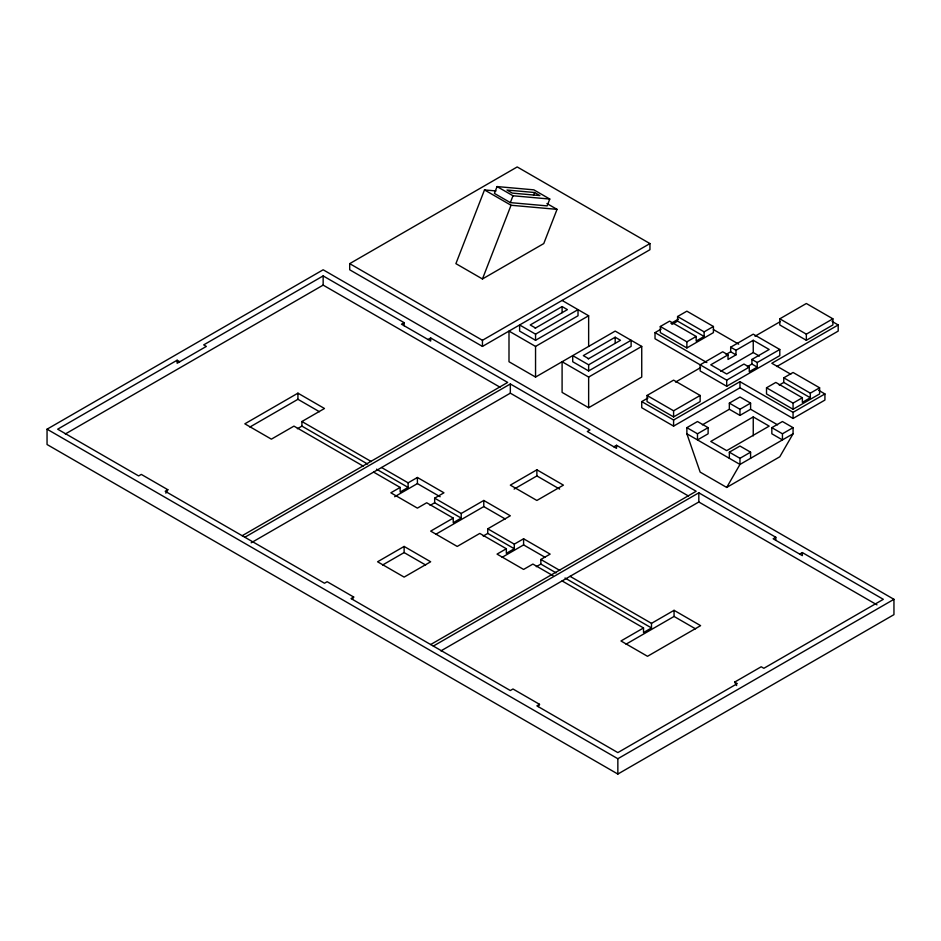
<?xml version="1.0" encoding="UTF-8"?>
<svg xmlns="http://www.w3.org/2000/svg" width="941" height="941" viewBox="0 0 941 941"><rect width="100%" height="100%" fill="white"/><g stroke="black" fill="none" stroke-linecap="round" stroke-linejoin="round"><path stroke-width="1.41" d="M496.001 190.952L484.497 189.929L455.903 263.645L482.451 278.971L543.757 243.578L557.037 209.361L546.921 203.527M497.06 186.565L494.413 193.411L510.34 202.609L547.121 205.891L549.779 199.045L533.853 189.847L497.06 186.565L512.998 195.763L549.779 199.045M510.34 202.609L512.998 195.763M482.451 278.971L511.045 205.256L557.037 209.361M533.5 195.246L534.559 192.505L539.875 195.575L512.28 193.105L506.976 190.035L534.559 192.505M165.851 493.178L167.851 489.732L141.303 474.405L138.645 475.934L57.672 429.19L177.143 360.215L179.79 361.744M352.357 599.323L353.687 597.029L327.139 581.703L324.48 583.232L165.193 491.261L167.851 489.732M538.193 706.62L539.522 704.315L512.974 688.988L510.328 690.529L351.028 598.558L353.687 597.029M708.114 427.649L697.493 433.789L697.493 439.918L708.114 433.789L708.114 427.649L697.493 421.521L686.871 427.649L686.871 433.789L700.151 472.1L726.699 487.438L739.967 464.442L739.967 458.314L729.346 452.174L729.346 458.314M771.832 427.649L782.442 433.789L782.442 439.918L771.832 433.789L771.832 427.649L782.442 421.521L793.063 427.649L793.063 433.789L779.795 456.773L726.699 487.438M47.05 429.19L323.151 269.785L893.95 599.323L893.95 614.649L617.849 774.055L47.05 444.517L47.05 429.19L617.849 758.728L893.95 599.323M404.124 325.727L404.124 322.657L323.151 275.913L203.691 344.888L206.338 346.417L177.143 363.273L177.143 360.215M349.699 263.645L517.209 166.945L649.949 243.578L649.949 249.706L482.451 346.417L349.699 269.785L349.699 263.645L482.451 340.289L649.949 243.578M65.294 433.989L323.151 285.111L500.036 387.221M404.124 322.657L401.478 324.198L430.672 341.054L430.672 337.984L428.026 339.525M367.66 464.078L301.92 426.12L301.92 421.521L324.48 408.5L297.932 393.162L244.836 423.826L271.384 439.153L293.957 426.12L363.367 466.195M249.894 427.038L297.932 399.302L319.422 411.711M297.368 428.755L301.92 426.12M535.135 328.256L567.399 309.636L562.095 306.566L530.23 324.963L535.547 328.021M535.547 334.161L578.021 309.636L578.021 315.764L535.547 340.289L519.62 331.091L519.62 324.963L535.547 334.161L535.547 340.289M641.738 346.417L588.643 377.07L562.095 361.744L562.095 392.397L588.643 407.724L641.738 377.07L641.738 346.417L615.191 331.091L535.547 377.07L508.999 361.744L508.999 331.091L535.547 346.417L588.643 315.764L588.643 346.417M242.178 535.711L507.67 382.434L430.672 337.984M244.836 537.252L510.328 383.975L589.972 429.955L587.313 431.484L616.52 448.351L616.52 445.281L613.861 446.81M251.153 542.804L510.328 393.162L688.53 496.048M588.231 358.921L620.495 340.289L615.191 337.219L583.326 355.616L588.643 358.674M588.643 364.814L631.117 340.289L631.117 346.417L588.643 370.942L572.716 361.744L572.716 355.616L588.643 364.814L588.643 370.942M677.579 316.529L686.871 311.165L713.419 326.492L713.419 332.62L686.871 347.947L660.323 332.62L660.323 326.492L669.616 321.128L696.164 336.455L696.164 341.054L704.127 336.455L704.127 331.855L677.579 316.529L677.579 321.128L704.127 336.455M757.223 367.108L751.918 364.049L751.918 359.45L769.173 349.487L753.247 340.289L735.991 350.252L735.991 354.851L728.016 359.45L728.016 354.851L722.712 351.781L700.151 364.814L700.151 370.942L726.699 386.269L779.795 355.616L779.795 349.487L757.223 362.508L757.223 367.108L749.259 371.707L749.259 367.108L726.699 380.14L655.018 338.748L655.018 332.62L661.135 329.091M670.945 323.422L678.296 319.187M671.886 324.41L677.579 321.128M381.564 467.512L408.112 482.839L408.112 487.438L400.148 492.025L400.148 487.438L390.856 492.802L417.404 508.128L426.696 502.765L453.244 518.091L453.244 522.69L461.208 518.091L461.208 513.492L434.66 498.165L434.66 502.765L461.208 518.091M408.112 482.839L417.404 477.475L443.952 492.802L434.66 498.165M394.644 496.742L417.404 483.603L440.165 496.742M660.323 326.492L686.871 341.818L696.164 336.455M704.127 331.855L713.419 326.492M430.108 505.388L434.66 502.765M647.043 395.467L673.591 380.14L700.151 395.467L700.151 401.595L673.591 416.922L647.043 401.595L647.043 395.467L673.591 410.794L700.151 395.467M735.991 354.851L730.675 351.781L730.675 347.182L753.247 334.161L779.795 349.487M779.795 318.823L806.343 303.496L832.891 318.823L832.891 324.963L806.343 340.289L779.795 324.963L779.795 318.823L806.343 334.161L832.891 318.823M818.599 390.28L824.928 393.938L824.928 400.066L793.063 418.463L739.967 387.798L673.591 426.12L641.738 407.724L641.738 401.595L647.996 397.984M675.556 382.081L700.598 367.613M755 336.208L780.042 321.751M726.123 354.404L730.675 351.781M728.016 354.851L710.761 364.814L726.699 374.012L743.955 364.049L749.259 367.108M404.124 546.439L377.576 561.777L404.124 577.104L430.672 561.777L404.124 546.439L404.124 552.579L382.634 564.988M453.244 518.091L430.672 531.112L457.22 546.439L479.792 533.418L506.34 548.744L506.34 553.343L514.304 548.744L514.304 544.145L487.756 528.818L487.756 533.418L514.304 548.744M461.208 513.492L483.78 500.459L510.328 515.786L487.756 528.818M536.876 469.806L510.328 485.133L536.876 500.459L563.424 485.133L536.876 469.806L536.876 475.934L514.115 489.073M435.73 534.323L483.78 506.587L505.27 518.997M720.759 371.307L753.247 352.546L759.363 356.086M747.366 366.672L751.918 364.049M641.738 401.595L673.591 419.992L739.967 381.67L793.063 412.323L824.928 393.938M776.831 366.52L838.196 331.091L838.196 324.963L771.832 363.273L790.793 374.224M483.204 536.041L487.756 533.418M702.386 424.826L729.346 409.264L729.346 403.124L739.967 396.996L750.589 403.124L750.589 409.264L777.548 424.826M783.771 377.835L793.063 372.471L819.611 387.798L819.611 393.938L793.063 409.264L766.515 393.938L766.515 387.798L775.807 382.434L802.355 397.761L802.355 402.36L810.319 397.761L810.319 393.162L783.771 377.835L783.771 382.434L810.319 397.761M779.219 385.069L783.771 382.434M729.346 403.124L739.967 409.264L750.589 403.124M506.34 548.744L497.048 554.108L523.596 569.434L532.888 564.071L553.12 575.751M514.304 544.145L523.596 538.781L550.144 554.108L540.852 559.472L540.852 564.071L556.119 572.881M729.346 409.264L739.967 415.393L750.589 409.264M502.106 557.319L523.596 544.91L545.086 557.319M753.247 416.922L710.761 441.447L726.699 450.645L769.173 426.12L753.247 416.922L753.247 435.906M766.515 387.798L793.063 403.124L802.355 397.761M810.319 393.162L819.611 387.798M729.346 452.174L739.967 446.046L750.589 452.174L750.589 458.314M536.299 566.694L540.852 564.071M739.967 458.314L750.589 452.174M782.442 433.789L793.063 427.649M793.063 433.789L739.967 464.442L686.871 433.789M430.672 644.538L696.164 491.261L616.52 445.281M433.33 646.079L698.822 492.802L775.807 537.252L775.807 540.31M440.906 650.901L698.822 501.988L876.965 604.851M775.807 537.252L773.149 538.781L802.355 555.637L802.355 552.579L799.697 554.108M651.49 623.354L651.49 627.953L643.526 632.552L643.526 627.953L620.966 640.974L647.514 656.3L700.61 625.647L674.062 610.321L651.49 623.354L570.058 576.327M626.024 644.185L674.062 616.449L695.552 628.859M539.522 704.315L536.876 705.856L617.849 752.6L737.309 683.625L734.662 682.096L761.21 666.769L763.857 668.298L883.328 599.323L802.355 552.579M832.067 321.422L838.196 324.963M484.497 189.929L511.045 205.256M713.419 329.562L738.709 344.159M730.675 347.182L735.991 350.252M751.918 359.45L757.223 362.508M655.018 332.62L706.844 362.544M562.095 300.438L588.643 315.764M686.871 427.649L697.493 433.789M536.876 475.934L559.624 489.073M301.92 421.521L371.33 461.596M540.852 559.472L559.813 570.422M376.506 469.183L408.112 487.438M565.012 578.021L651.49 627.953M373.601 472.1L400.148 487.438M562.095 580.926L643.526 627.953M404.124 552.579L425.626 564.988M734.662 682.096L736.65 685.542M806.343 334.161L806.343 340.289M793.063 403.124L793.063 409.264M793.063 412.323L793.063 418.463M753.247 340.289L753.247 352.546M739.967 381.67L739.967 387.798M739.967 409.264L739.967 415.393M726.699 380.14L726.699 386.269M698.822 492.802L698.822 501.988M686.871 341.818L686.871 347.947M674.062 610.321L674.062 616.449M673.591 410.794L673.591 416.922M673.591 419.992L673.591 426.12M617.849 758.728L617.849 774.055M615.191 337.219L615.191 343.347M588.643 377.07L588.643 407.724M562.095 306.566L562.095 312.694M535.547 346.417L535.547 377.07M523.596 538.781L523.596 544.91M510.328 383.975L510.328 393.162M483.78 500.459L483.78 506.587M482.451 340.289L482.451 346.417M417.404 477.475L417.404 483.603M323.151 275.913L323.151 285.111M297.932 393.162L297.932 399.302"/></g></svg>
